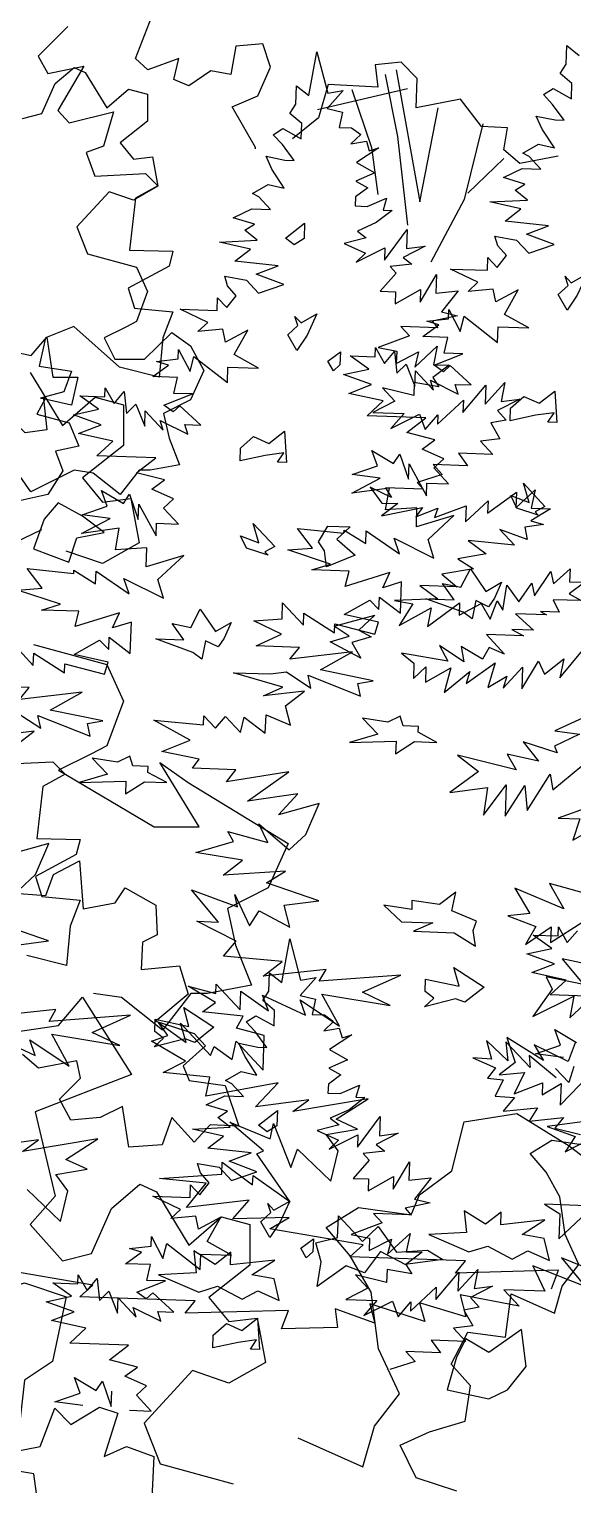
# Model space of a CAD drawing. Header units: inches. Extents: x -11 to 128, y 7 to 56.
# Drawn here: x 26.308 to 26.517, y 22.648 to 23.206 of the extents above; entities that cross this region are included whole.
import ezdxf

# ---------------------------------------------------------------- set-up
doc = ezdxf.new("R2010")
doc.units = ezdxf.units.IN
doc.header["$MEASUREMENT"] = 0
doc.layers.add('CAY', color=94, linetype='Continuous')
doc.layers.add('CAY-3', color=61, linetype='Continuous')
picture_1 = doc.add_image_def('image1.jpg', size_in_pixel=(1680, 1093))

# ---------------------------------------------------------------- blocks, each defined once
blk = doc.blocks.new('A$C76451831')
at = {"layer": 'CAY'}
for p, q in [((2297.4, 1774.6), (2297.7, 1782.3)), ((2297.7, 1782.3), (2305.3, 1768.9)), ((2305.3, 1768.9), (2313.9, 1779)), ((2292, 1763.9), (2276.1, 1775.3)), ((2276.1, 1775.3), (2297.4, 1774.6)), ((2270.6, 1759.2), (2292, 1763.9)), ((2294.3, 1750.7), (2270.6, 1759.2)), ((2275, 1743.2), (2294.3, 1750.7)), ((2304.2, 1736.7), (2275, 1743.2)), ((2290.6, 1724.1), (2304.2, 1736.7)), ((1870.8, 1698), (1891.4, 1722.2)), ((1891.4, 1722.2), (1933.3, 1656.1)), ((2340.9, 1722.3), (2290.6, 1724.1)), ((1822.5, 1690.9), (1870.8, 1698)), ((2294.6, 1694.5), (2313.2, 1683.4)), ((2299.6, 1681.1), (2294.6, 1694.5)), ((2236.3, 1685.2), (2240.6, 1669.3)), ((2254.4, 1667.9), (2236.3, 1685.2)), ((2252.8, 1684.1), (2254.4, 1667.9)), ((2273.6, 1662), (2252.8, 1684.1)), ((2278, 1673.7), (2299.6, 1681.1)), ((2224.6, 1670.4), (2244.1, 1661.9)), ((2240.6, 1669.3), (2224.6, 1670.4)), ((2272.6, 1672.4), (2273.6, 1662)), ((2295.9, 1653.3), (2272.6, 1672.4)), ((2301.9, 1670.6), (2278, 1673.7)), ((1933.3, 1656.1), (1850.8, 1624.3)), ((2244.1, 1661.9), (2237.2, 1653)), ((2306.7, 1649.3), (2295.1, 1661.4)), ((2310.8, 1662.9), (2306.7, 1649.3)), ((2237.2, 1653), (2250.5, 1651.6)), ((2250.5, 1651.6), (2243.7, 1637.7)), ((2243.7, 1637.7), (2260.2, 1636.6)), ((2260.2, 1636.6), (2250.4, 1624.7)), ((1850.8, 1624.3), (1867.9, 1552.3)), ((2217.3, 1615.8), (2262.1, 1622.8)), ((2250.4, 1624.7), (2279.7, 1627.6)), ((2262.1, 1622.8), (2306.9, 1595.1)), ((2279.7, 1627.6), (2272.6, 1616.4)), ((2272.6, 1616.4), (2301.9, 1619.3)), ((2301.9, 1619.3), (2294.6, 1610.4)), ((2206.7, 1573.9), (2217.3, 1615.8)), ((2294.6, 1610.4), (2316.5, 1604.8)), ((2306.9, 1595.1), (2334.7, 1573.9)), ((2179, 1553.2), (2206.7, 1573.9)), ((1916.2, 1541.7), (1940.4, 1562.3)), ((1940.4, 1562.3), (1954.5, 1555.8)), ((1954.5, 1555.8), (1982.2, 1510.4)), ((1867.9, 1552.3), (1846.6, 1528.1)), ((2099.4, 1525.5), (2127.1, 1542.6)), ((2127.1, 1542.6), (2171.9, 1536.1)), ((2171.9, 1536.1), (2179, 1553.2)), ((1899.1, 1503.3), (1916.2, 1541.7)), ((1982.2, 1510.4), (2010, 1534.6)), ((2010, 1534.6), (2034.1, 1528.1)), ((1846.6, 1528.1), (1874.3, 1496.9)), ((2034.1, 1528.1), (2034.1, 1493.3)), ((2120, 1501.3), (2099.4, 1525.5)), ((1874.3, 1496.9), (1899.1, 1503.3)), ((2034.1, 1493.3), (1999.3, 1465.6)), ((2137.7, 1470.1), (2120, 1501.3)), ((2144.2, 1421.7), (2137.7, 1470.1)), ((1999.3, 1465.6), (2016.4, 1445)), ((2016.4, 1445), (2040.6, 1447.9)), ((2040.6, 1447.9), (2047.7, 1410.1)), ((2161.9, 1383.3), (2144.2, 1421.7)), ((2047.7, 1410.1), (2016.4, 1392.5)), ((1985.2, 1403.1), (1943.9, 1358.2)), ((2016.4, 1392.5), (1985.2, 1403.1)), ((2140.7, 1355.6), (2161.9, 1383.3)), ((1943.9, 1358.2), (1957.5, 1323.4)), ((2075.2, 1345.6), (2130.6, 1320.8)), ((2130.6, 1320.8), (2140.7, 1355.6)), ((1957.5, 1323.4), (2020, 1306.3)), ((5943, 1269.4), (5949.7, 1306.8)), ((5949.7, 1306.8), (5958.9, 1271.5)), ((5931.9, 1262.1), (5932.4, 1277.9)), ((5932.4, 1277.9), (5943, 1269.4)), ((5972.1, 1273.8), (5958.5, 1258.4)), ((5958.9, 1271.5), (5972.1, 1273.8)), ((5926.6, 1254.1), (5931.9, 1262.1)), ((5958.5, 1258.4), (5971.5, 1255.2)), ((5936.7, 1245.6), (5926.6, 1254.1)), ((5936.3, 1232.4), (5936.7, 1245.6)), ((5971.5, 1255.2), (5968.8, 1242.2)), ((5912.4, 1236), (5920.7, 1241.1)), ((5920.2, 1227.6), (5912.4, 1236)), ((5920.7, 1241.1), (5936.3, 1232.4)), ((5968.8, 1242.2), (5979.2, 1241.8)), ((5987.1, 1236.1), (5978.7, 1228.2)), ((5979.2, 1241.8), (5987.1, 1236.1)), ((5930.2, 1214.1), (5920.2, 1227.6)), ((5978.7, 1228.2), (5991.9, 1230.5)), ((6002.6, 1224.7), (5983.6, 1212.2)), ((5991.9, 1230.5), (5994.4, 1222.3)), ((5994.4, 1222.3), (6002.6, 1224.7)), ((5906.3, 1217.6), (5922.5, 1214.3)), ((5911.3, 1206.6), (5906.3, 1217.6)), ((5921.6, 1190.3), (5911.3, 1206.6)), ((5922.5, 1214.3), (5930.2, 1214.1)), ((5983.6, 1212.2), (5999.1, 1203.5)), ((5999.1, 1203.5), (5983, 1196.4)), ((5983, 1196.4), (5993.3, 1190.6)), ((5894.8, 1185.8), (5908.2, 1193.5)), ((5900.1, 1182.9), (5894.8, 1185.8)), ((5910.1, 1172.2), (5900.1, 1182.9)), ((5908.2, 1193.5), (5921.6, 1190.3)), ((5982.6, 1182.8), (5982.3, 1175.1)), ((5993.3, 1190.6), (5982.6, 1182.8)), ((5992.7, 1174.7), (6009.3, 1181.8)), ((6009.3, 1181.8), (6006.2, 1171.5)), ((5878.2, 1165.1), (5894.3, 1172.7)), ((5894.3, 1172.7), (5910.1, 1172.2)), ((5982.3, 1175.1), (5992.7, 1174.7)), ((6013.9, 1171.3), (6000.4, 1160.8)), ((6006.2, 1171.5), (6013.9, 1171.3)), ((5896.6, 1159.5), (5878.2, 1165.1)), ((5888.2, 1154.3), (5896.6, 1159.5)), ((6000.4, 1160.8), (5984.3, 1153.7)), ((5866.6, 1144.2), (5898.8, 1145.8)), ((5898.8, 1145.8), (5888.2, 1154.3)), ((5991.8, 1148), (5973, 1143.2)), ((5984.3, 1153.7), (5991.8, 1148)), ((6007.4, 1128.9), (6026.9, 1154.9)), ((6026.9, 1154.9), (6026.3, 1138.6)), ((5893.1, 1138.3), (5866.6, 1144.2)), ((5879.6, 1127.9), (5893.1, 1138.3)), ((5973, 1143.2), (5991.3, 1134.9)), ((5983.3, 1127), (6007.8, 1139.3)), ((5991.3, 1134.9), (5983.3, 1127)), ((6007.8, 1139.3), (6007.4, 1128.9)), ((6042.3, 1140.8), (6023.3, 1131)), ((6026.3, 1138.6), (6042.3, 1140.8)), ((5916.6, 1123.9), (5879.6, 1127.9)), ((5897.8, 1116.8), (5916.6, 1123.9)), ((6030.9, 1125.3), (6012.2, 1123.3)), ((6012.2, 1123.3), (6017.4, 1117.6)), ((6023.3, 1131), (6030.9, 1125.3)), ((5871, 1115), (5889.4, 1111.7)), ((5873.4, 1106.8), (5871, 1115)), ((5889.4, 1111.7), (5899.9, 1100.4)), ((5921.5, 1107.8), (5897.8, 1116.8)), ((5899.9, 1100.4), (5921.5, 1107.8)), ((6017.4, 1117.6), (6003.8, 1102.2)), ((6037.9, 1092.9), (6051.8, 1116.4)), ((6051.8, 1116.4), (6051.3, 1100.6)), ((5864.5, 1085.8), (5864.9, 1096.7)), ((5864.9, 1096.7), (5872.8, 1088.2)), ((5872.8, 1088.2), (5880.8, 1098.4)), ((5880.8, 1098.4), (5873.4, 1106.8)), ((6003.8, 1102.2), (6016.9, 1101.8)), ((6016.5, 1091.4), (6038.3, 1103.8)), ((6016.9, 1101.8), (6016.5, 1091.4)), ((6038.3, 1103.8), (6037.9, 1092.9)), ((6051.3, 1100.6), (6070.4, 1102.6)), ((6070.4, 1102.6), (6056.2, 1084.5)), ((5856.5, 1075.7), (5832.8, 1086.9)), ((5832.8, 1086.9), (5864.5, 1085.8)), ((6056.2, 1084.5), (6069.6, 1081.4)), ((5848, 1067.8), (5856.5, 1075.7)), ((5869.4, 1069.8), (5848, 1067.8)), ((5871.7, 1058.8), (5869.4, 1069.8)), ((6053, 1071.1), (6021.3, 1072.2)), ((6021.3, 1072.2), (6028.7, 1064.2)), ((6069.6, 1081.4), (6048.2, 1076.7)), ((6048.2, 1076.7), (6053, 1071.1)), ((5409.5, 1046.3), (5410, 1062.2)), ((5410, 1062.2), (5420.6, 1053.6)), ((5890.7, 1069), (5871.7, 1058.8)), ((5879.1, 1048.1), (5890.7, 1069)), ((6028.7, 1064.2), (6002.1, 1054.3)), ((5268.6, 1047.8), (5246.4, 1045.7)), ((5246.4, 1045.7), (5248.5, 1026.7)), ((5282.3, 1034.1), (5268.6, 1047.8)), ((5404.2, 1038.3), (5409.5, 1046.3)), ((5831.4, 1044.3), (5831.6, 1052.5)), ((5831.6, 1052.5), (5841.4, 1033.6)), ((5841.4, 1033.6), (5844.6, 1046.6)), ((5844.6, 1046.6), (5873.3, 1024.3)), ((5900, 1036.5), (5879.1, 1048.1)), ((6002.1, 1054.3), (6017.8, 1051)), ((6017.8, 1051), (6017.5, 1040.6)), ((6017.5, 1040.6), (6036.4, 1050.3)), ((6033.2, 1037.3), (6052.4, 1055.2)), ((6036.4, 1050.3), (6033.2, 1037.3)), ((6052.4, 1055.2), (6049.1, 1039.5)), ((4973.2, 1029.6), (4989.3, 1043.4)), ((4989.3, 1043.4), (4998.7, 1039.1)), ((4998.7, 1039.1), (5017.2, 1008.8)), ((5281.2, 1008.8), (5282.3, 1034.1)), ((5414.3, 1029.8), (5404.2, 1038.3)), ((5809.5, 1029.2), (5823, 1039.2)), ((5812.7, 1042.3), (5831.4, 1044.3)), ((5823, 1039.2), (5812.7, 1042.3)), ((5873.3, 1024.3), (5873.7, 1037.4)), ((5873.7, 1037.4), (5900, 1036.5)), ((6062.7, 1039), (6048.8, 1028.6)), ((6049.1, 1039.5), (6062.7, 1039)), ((4961.8, 1004.1), (4973.2, 1029.6)), ((5017.2, 1008.8), (5035.7, 1024.9)), ((5035.7, 1024.9), (5051.8, 1020.6)), ((5051.8, 1020.6), (5051.8, 997.4)), ((5273.8, 1025), (5197.2, 1007.3)), ((5206.3, 1028.8), (5197.9, 1000.4)), ((5248.5, 1026.7), (5206.3, 1028.8)), ((5390, 1020.2), (5398.3, 1025.4)), ((5397.8, 1011.8), (5390, 1020.2)), ((5398.3, 1025.4), (5413.9, 1016.7)), ((5413.9, 1016.7), (5414.3, 1029.8)), ((5830.8, 1028.5), (5809.5, 1029.2)), ((5827.6, 1015), (5830.8, 1028.5)), ((6032.8, 1024.2), (6032.4, 1013.3)), ((6053.9, 1020.7), (6032.8, 1024.2)), ((6048.8, 1028.6), (6053.9, 1020.7)), ((6074.5, 998.7), (6093.9, 1022)), ((6093.3, 1005.7), (6110.2, 1024.2)), ((6093.9, 1022), (6093.3, 1005.7)), ((6110.2, 1024.2), (6107, 1008)), ((5319.2, 1016.2), (5281.2, 1008.8)), ((5337.1, 993), (5319.2, 1016.2)), ((5407.8, 998.3), (5397.8, 1011.8)), ((5747.3, 1012.8), (5768.6, 1012.1)), ((5763.2, 1001.4), (5747.3, 1012.8)), ((5768.6, 1012.1), (5768.9, 1019.8)), ((5768.9, 1019.8), (5776.6, 1006.4)), ((5776.6, 1006.4), (5785.1, 1016.5)), ((5785.1, 1016.5), (5787.1, 997.8)), ((5819.1, 1004.9), (5843.5, 1014.5)), ((5843.5, 1014.5), (5827.6, 1015)), ((6016.3, 1008.4), (5997.4, 998.7)), ((6005.9, 1019.7), (6016.3, 1008.4)), ((6032.4, 1013.3), (6005.9, 1019.7)), ((6052.8, 988.6), (6074.8, 1009.1)), ((6074.8, 1009.1), (6074.5, 998.7)), ((6122.9, 1010.1), (6104, 1000.4)), ((6107, 1008), (6122.9, 1010.1)), ((4945.3, 999.7), (4961.8, 1004.1)), ((5051.8, 997.4), (5028.6, 978.9)), ((5197.9, 1000.4), (5175.7, 982.4)), ((5389, 990.8), (5383.9, 1001.9)), ((5383.9, 1001.9), (5400.1, 998.6)), ((5400.1, 998.6), (5407.8, 998.3)), ((5741.8, 996.7), (5763.2, 1001.4)), ((5765.5, 988.2), (5741.8, 996.7)), ((5787.1, 997.8), (5795.1, 1005.7)), ((5795.1, 1005.7), (5802.6, 986.9)), ((5802.6, 986.9), (5803.1, 1000)), ((5803.1, 1000), (5818.4, 983.6)), ((5827.1, 999.2), (5819.1, 1004.9)), ((5832.7, 1004.4), (5827.1, 999.2)), ((5850.7, 987.9), (5832.7, 1004.4)), ((5997.4, 998.7), (6024.1, 997.7)), ((6024.1, 997.7), (6012.8, 985)), ((6012.8, 985), (6037.3, 997.3)), ((6037.3, 997.3), (6042.2, 983.9)), ((6042.2, 983.9), (6053.1, 996.7)), ((6053.1, 996.7), (6052.8, 988.6)), ((6104, 1000.4), (6111.4, 992)), ((5359.3, 991.9), (5337.1, 993)), ((5356.1, 972.9), (5359.3, 991.9)), ((5399.3, 974.6), (5389, 990.8)), ((5746.2, 980.7), (5765.5, 988.2)), ((5818.4, 983.6), (5815.9, 991.8)), ((5815.9, 991.8), (5839.5, 980.1)), ((5839.5, 980.1), (5837.1, 988.4)), ((5837.1, 988.4), (5850.7, 987.9)), ((6111.4, 992), (6098.2, 989.7)), ((6098.2, 989.7), (6105.9, 976.3)), ((5028.6, 978.9), (5040, 965.1)), ((5369.8, 961.3), (5356.1, 972.9)), ((5372.4, 970.1), (5385.8, 977.8)), ((5385.8, 977.8), (5399.3, 974.6)), ((5775.4, 974.2), (5746.2, 980.7)), ((5761.9, 961.5), (5775.4, 974.2)), ((6105.9, 976.3), (6089.5, 974.1)), ((6089.5, 974.1), (6099.9, 962.9)), ((5040, 965.1), (5056.1, 967.1)), ((5056.1, 967.1), (5060.8, 941.9)), ((5402.5, 967.7), (5369.8, 961.3)), ((5377.7, 967.2), (5372.4, 970.1)), ((5387.7, 956.4), (5377.7, 967.2)), ((5812.1, 959.8), (5761.9, 961.5)), ((5795.8, 947.2), (5812.1, 959.8)), ((6070.5, 963.9), (6078.3, 953.2)), ((6099.9, 962.9), (6070.5, 963.9)), ((5355.8, 949.4), (5371.9, 957)), ((5374.2, 943.7), (5355.8, 949.4)), ((5371.9, 957), (5387.7, 956.4)), ((5819.6, 940.9), (5795.8, 947.2)), ((6056.8, 945.8), (6035.2, 938.9)), ((6078.3, 953.2), (6048.9, 954.2)), ((6048.9, 954.2), (6056.8, 945.8)), ((5019.2, 937.2), (4991.7, 907.3)), ((5040, 930.1), (5019.2, 937.2)), ((5060.8, 941.9), (5040, 930.1)), ((5365.8, 938.6), (5374.2, 943.7)), ((5376.4, 930.1), (5365.8, 938.6)), ((5808.9, 933.2), (5819.6, 940.9)), ((5827.2, 924.8), (5808.9, 933.2)), ((5344.2, 928.5), (5376.4, 930.1)), ((5370.7, 922.5), (5344.2, 928.5)), ((5357.2, 912.1), (5370.7, 922.5)), ((5770.8, 918.6), (5765.8, 931.9)), ((5765.8, 931.9), (5784.4, 920.9)), ((5784.4, 920.9), (5789.7, 928.8)), ((5789.7, 928.8), (5797.1, 907.3)), ((5818.7, 916.9), (5827.2, 924.8)), ((5394.2, 908.1), (5357.2, 912.1)), ((5375.4, 901.1), (5394.2, 908.1)), ((5749.2, 911.2), (5770.8, 918.6)), ((5773.1, 908.1), (5749.2, 911.2)), ((5797.1, 907.3), (5797.6, 920.4)), ((5831.4, 903.4), (5818.7, 916.9)), ((4991.7, 907.3), (5000.7, 884.1)), ((5351, 891), (5348.6, 899.3)), ((5348.6, 899.3), (5367.1, 895.9)), ((5367.1, 895.9), (5377.5, 884.7)), ((5399.1, 892.1), (5375.4, 901.1)), ((5812.9, 904), (5831.4, 903.4)), ((5000.7, 884.1), (5042.4, 872.7)), ((5358.4, 882.6), (5351, 891)), ((5377.5, 884.7), (5399.1, 892.1)), ((5042.4, 872.7), (5051.8, 851.9)), ((5310.5, 871.2), (5342.1, 870.1)), ((5334.1, 859.9), (5310.5, 871.2)), ((5342.1, 870.1), (5342.5, 880.9)), ((5342.5, 880.9), (5350.4, 872.5)), ((5350.4, 872.5), (5358.4, 882.6)), ((5325.6, 852), (5334.1, 859.9)), ((5051.8, 851.9), (5042.4, 826.3)), ((5347, 854), (5325.6, 852)), ((5349.4, 843.1), (5347, 854)), ((5368.3, 853.3), (5349.4, 843.1)), ((5356.7, 832.4), (5368.3, 853.3)), ((5309, 828.6), (5309.3, 836.7)), ((5309.3, 836.7), (5319, 817.8)), ((5033.3, 821.6), (5014.8, 812.5)), ((5042.4, 826.3), (5033.3, 821.6)), ((5287.1, 813.5), (5300.6, 823.4)), ((5290.3, 826.5), (5309, 828.6)), ((5300.6, 823.4), (5290.3, 826.5)), ((5319, 817.8), (5322.2, 830.9)), ((5322.2, 830.9), (5350.9, 808.5)), ((5350.9, 808.5), (5351.3, 821.7)), ((5351.3, 821.7), (5377.6, 820.8)), ((5377.6, 820.8), (5356.7, 832.4)), ((5014.8, 812.5), (5023.9, 794.1)), ((5049.4, 794.1), (5072.6, 816.9)), ((5072.6, 816.9), (5088.7, 805.5)), ((5308.4, 812.7), (5287.1, 813.5)), ((5305.2, 799.3), (5308.4, 812.7)), ((5088.7, 805.5), (5100.1, 784.6)), ((5240.9, 785.6), (5224.9, 797.1)), ((5224.9, 797.1), (5246.2, 796.3)), ((5246.2, 796.3), (5246.5, 804)), ((5246.5, 804), (5254.2, 790.6)), ((5254.2, 790.6), (5262.7, 800.7)), ((5262.7, 800.7), (5264.7, 782.1)), ((5296.7, 789.1), (5321.1, 798.7)), ((5321.1, 798.7), (5305.2, 799.3)), ((5023.9, 794.1), (5049.4, 794.1)), ((5100.1, 784.6), (5088.7, 759.5)), ((5219.4, 781), (5240.9, 785.6)), ((5264.7, 782.1), (5272.7, 790)), ((5272.7, 790), (5280.2, 771.1)), ((5280.2, 771.1), (5280.7, 784.3)), ((5280.7, 784.3), (5296, 767.8)), ((5304.7, 783.4), (5296.7, 789.1)), ((5310.3, 788.7), (5304.7, 783.4)), ((5328.3, 772.2), (5310.3, 788.7)), ((4951.7, 782.9), (4979.4, 737.5)), ((5243.1, 772.4), (5219.4, 781)), ((5223.8, 764.9), (5243.1, 772.4)), ((5296, 767.8), (5293.5, 776.1)), ((5293.5, 776.1), (5317.1, 764.4)), ((5314.7, 772.6), (5328.3, 772.2)), ((5317.1, 764.4), (5314.7, 772.6)), ((4979.4, 737.5), (5007.1, 761.7)), ((5007.1, 761.7), (5031.3, 755.2)), ((5088.7, 759.5), (5065.6, 747.7)), ((5253, 758.5), (5223.8, 764.9)), ((5031.3, 755.2), (5031.3, 720.4)), ((5065.6, 747.7), (5070.3, 726.8)), ((5239.5, 745.8), (5253, 758.5)), ((5289.7, 744), (5239.5, 745.8)), ((5273.4, 731.5), (5289.7, 744)), ((5070.3, 726.8), (5079.3, 704)), ((5297.2, 725.2), (5273.4, 731.5)), ((5286.5, 717.4), (5297.2, 725.2)), ((4952.3, 680.8), (4931.5, 710.7)), ((5031.3, 720.4), (4996.5, 692.7)), ((5248.4, 702.9), (5243.4, 716.2)), ((5243.4, 716.2), (5262.1, 705.1)), ((5262.1, 705.1), (5267.3, 713.1)), ((5267.3, 713.1), (5274.7, 691.5)), ((5304.8, 709.1), (5286.5, 717.4)), ((5296.4, 701.2), (5304.8, 709.1)), ((4989.3, 699.3), (4952.3, 680.8)), ((5005.4, 696.9), (4989.3, 699.3)), ((5028.6, 678.5), (5005.4, 696.9)), ((5044.7, 699.3), (5028.6, 678.5)), ((5054.2, 699.3), (5044.7, 699.3)), ((5079.3, 704), (5054.2, 699.3)), ((5226.8, 695.5), (5248.4, 702.9)), ((5274.7, 691.5), (5275.2, 704.7)), ((5275.2, 704.7), (5290.1, 677.4)), ((5309, 687.6), (5296.4, 701.2)), ((4996.5, 692.7), (5013.6, 672)), ((5226.3, 679.6), (5250.7, 692.4)), ((5250.7, 692.4), (5226.8, 695.5)), ((5290.1, 677.4), (5290.5, 688.3)), ((5290.5, 688.3), (5309, 687.6)), ((5013.6, 672), (5037.8, 675)), ((5037.8, 675), (5044.9, 637.2)), ((5258.6, 683.9), (5226.3, 679.6)), ((5255.2, 665.5), (5258.6, 683.9)), ((5282, 667.2), (5255.2, 665.5)), ((5281.5, 650.9), (5282, 667.2)), ((5313.5, 660.7), (5281.5, 650.9)), ((5291.5, 640.2), (5313.5, 660.7)), ((4917.8, 627.7), (4961.8, 648.6)), ((5179.9, 649.5), (5219.6, 645.4)), ((5192.9, 632.7), (5179.9, 649.5)), ((5219.6, 645.4), (5219.7, 648.1)), ((5219.7, 648.1), (5238.4, 636.6)), ((5238.4, 636.6), (5238.7, 647.4)), ((5238.7, 647.4), (5267.1, 627.9)), ((5044.9, 637.2), (5013.6, 619.5)), ((5262.5, 641.2), (5296.4, 624.1)), ((5267.1, 627.9), (5262.5, 641.2)), ((5296.4, 624.1), (5291.5, 640.2)), ((5013.6, 619.5), (4982.4, 630.1)), ((5171.6, 631.2), (5192.9, 632.7)), ((5208.3, 619), (5171.6, 631.2)), ((5192.3, 614.2), (5208.3, 619)), ((5224, 613.1), (5192.3, 614.2)), ((5220.8, 600), (5224, 613.1)), ((5258.8, 611.8), (5220.8, 600)), ((5252.9, 598.9), (5258.8, 611.8)), ((5268.9, 603.8), (5252.9, 598.9)), ((5268, 577.1), (5268.9, 603.8)), ((5166.8, 572.4), (5167.3, 586)), ((5167.3, 586), (5185.2, 566.8)), ((5219.9, 576), (5241.7, 588.4)), ((5241.7, 588.4), (5249.5, 580.4)), ((5249.5, 580.4), (5249.9, 590.8)), ((5249.9, 590.8), (5268, 577.1)), ((5142.7, 570.6), (5166.8, 572.4)), ((5185.2, 566.8), (5185.5, 577.2)), ((5185.5, 577.2), (5211.7, 560.4)), ((5249.2, 569.6), (5219.9, 576)), ((5166.3, 559.3), (5142.7, 570.6)), ((5211.7, 560.4), (5212, 568.1)), ((5212, 568.1), (5246.1, 559.2)), ((5246.1, 559.2), (5249.2, 569.6)), ((5144.7, 549.2), (5166.3, 559.3)), ((5181.8, 547.9), (5144.7, 549.2)), ((5173.3, 537.8), (5181.8, 547.9)), ((5227, 544), (5173.3, 537.8)), ((5199.7, 528.7), (5227, 544)), ((5125.3, 526.3), (5157, 525.2)), ((5167.5, 513.9), (5125.3, 526.3)), ((5157, 525.2), (5170.6, 527)), ((5170.6, 527), (5191.5, 513.1)), ((5189.1, 524.1), (5233.8, 506.2)), ((5191.5, 513.1), (5189.1, 524.1)), ((5244.7, 519.4), (5199.7, 528.7)), ((5150.9, 506.4), (5167.5, 513.9)), ((5185.9, 510.6), (5150.9, 506.4)), ((5169.6, 498), (5185.9, 510.6)), ((5231.5, 517.1), (5244.7, 519.4)), ((5233.8, 506.2), (5231.5, 517.1)), ((5174, 481.5), (5169.6, 498)), ((5057.3, 485.6), (5099.7, 481.8)), ((5088.4, 468.6), (5057.3, 485.6)), ((5099.7, 481.8), (5100, 489.5)), ((5100, 489.5), (5110.1, 478.8)), ((5110.1, 478.8), (5118.6, 488.9)), ((5118.6, 488.9), (5131.2, 475.3)), ((5131.2, 475.3), (5134.4, 488.3)), ((5134.4, 488.3), (5152.5, 474.6)), ((5152.5, 474.6), (5153.1, 490.4)), ((5153.1, 490.4), (5174, 481.5)), ((5064.1, 459.1), (5088.4, 468.6)), ((5062.5, 449.6), (5086.7, 432.5)), ((5096, 452.5), (5064.1, 459.1)), ((5090.3, 444.6), (5096, 452.5)), ((5127.4, 443.3), (5090.3, 444.6)), ((5119.3, 433.1), (5127.4, 443.3)), ((5172.7, 441.7), (5119.3, 433.1)), ((5137.3, 416.6), (5172.7, 441.7)), ((5180.2, 422.8), (5137.3, 416.6)), ((5163.7, 404.8), (5180.2, 422.8)), ((5198.4, 414.5), (5163.7, 404.8)), ((5187.1, 388.1), (5198.4, 414.5)), ((5120.6, 390.5), (5154.7, 381.1)), ((5125.3, 382.1), (5120.6, 390.5)), ((5154.7, 381.1), (5147.1, 397.2)), ((5147.1, 397.2), (5173, 375)), ((5173, 375), (5187.1, 388.1)), ((5093.2, 372.8), (5125.3, 382.1)), ((5171.9, 380.3), (5154.8, 342.6)), ((5132.9, 366), (5093.2, 372.8)), ((5116.6, 353.4), (5132.9, 366)), ((5169.7, 356.6), (5116.6, 353.4)), ((5153.5, 346.7), (5169.7, 356.6)), ((5112.4, 313.2), (5089.4, 340.8)), ((5089.4, 340.8), (5128.7, 326.2)), ((5154.8, 342.6), (5120.1, 324.9)), ((5126.4, 336.8), (5139.1, 310)), ((5128.7, 326.2), (5126.4, 336.8)), ((5198.3, 331.5), (5153.5, 346.7)), ((5120.1, 324.9), (5127.1, 293.6)), ((5168.7, 327.6), (5198.3, 331.5)), ((5173.5, 308.8), (5168.7, 327.6)), ((5093.9, 313.9), (5112.4, 313.2)), ((5127.7, 296.8), (5093.9, 313.9)), ((5139.1, 310), (5147.2, 322.9)), ((5147.2, 322.9), (5173.5, 308.8)), ((5116.8, 284), (5127.7, 296.8)), ((5127.1, 293.6), (5140.7, 259.4)), ((5167, 279.6), (5116.8, 284)), ((5150.7, 267), (5167, 279.6)), ((5204.4, 272.8), (5150.7, 267)), ((5198.6, 262.6), (5204.4, 272.8)), ((5268.1, 267.9), (5198.6, 262.6)), ((5235.4, 253.2), (5268.1, 267.9)), ((5029.8, 248.8), (5005.7, 252.3)), ((5064.6, 221), (5029.8, 248.8)), ((5088.8, 252.3), (5064.6, 221)), ((5110, 244.4), (5086.5, 258.4)), ((5086.5, 258.4), (5110.3, 252.1)), ((5103, 252.3), (5088.8, 252.3)), ((5140.7, 259.4), (5103, 252.3)), ((5110.3, 252.1), (5110.6, 260.2)), ((5110.6, 260.2), (5131.1, 238.2)), ((5131.1, 238.2), (5131.7, 254.1)), ((5131.7, 254.1), (5155.1, 237.4)), ((5155.1, 237.4), (5150.1, 250.7)), ((5150.1, 250.7), (5186.7, 233.6)), ((5200.9, 251.6), (5259, 241.9)), ((5215.8, 224.4), (5200.9, 251.6)), ((5259, 241.9), (5235.4, 253.2)), ((5098.9, 236.6), (5110, 244.4)), ((5133.6, 232.7), (5098.9, 236.6)), ((5186.7, 233.6), (5182.2, 246.9)), ((5182.2, 246.9), (5215.8, 224.4)), ((5069.2, 216.4), (5061.4, 227.5)), ((5061.4, 227.5), (5084.8, 210.4)), ((5080, 226.9), (5105.7, 199.2)), ((5084.8, 210.4), (5080, 226.9)), ((5127.8, 222.5), (5133.6, 232.7)), ((5055.4, 211.4), (5069.2, 216.4)), ((5124.2, 195.8), (5127.5, 211.6)), ((5127.5, 211.6), (5150.6, 186.8)), ((5151.6, 216.2), (5127.8, 222.5)), ((5150.6, 186.8), (5151.6, 216.2)), ((5084.3, 194.5), (5055.4, 211.4)), ((5105.7, 199.2), (5108.7, 206.8)), ((5108.7, 206.8), (5124.2, 195.8)), ((5065.3, 184.8), (5084.3, 194.5)), ((5105.1, 180.6), (5065.3, 184.8)), ((5101.8, 164.4), (5105.1, 180.6)), ((5163.4, 175.9), (5101.8, 164.4)), ((5144.1, 155.3), (5163.4, 175.9)), ((5240.4, 162.3), (5176.1, 151.4)), ((5213, 144.7), (5240.4, 162.3)), ((5189.6, 161.4), (5144.1, 155.3)), ((5176.1, 151.4), (5189.6, 161.4)), ((5150.9, 117.8), (5122.3, 142.4)), ((5122.3, 142.4), (5156.7, 128.1)), ((5156.7, 128.1), (5159.4, 141.1)), ((5159.4, 141.1), (5174.4, 103.4)), ((5231.3, 136.3), (5213, 144.7)), ((5204.4, 131.8), (5231.3, 136.3)), ((5214.8, 117.9), (5204.4, 131.8)), ((5145.4, 115.3), (5150.9, 117.8)), ((5173.4, 74.4), (5145.4, 115.3)), ((5174.4, 103.4), (5180, 119.1)), ((5180, 119.1), (5208.5, 91.8)), ((5208.5, 91.8), (5214.8, 117.9)), ((5115.3, 97.8), (5115.7, 108.2)), ((5115.7, 108.2), (5141.7, 88.7)), ((5062.2, 94.2), (5115.3, 97.8)), ((5101.9, 90.1), (5062.2, 94.2)), ((5085.3, 69.4), (5101.9, 90.1)), ((5141.7, 88.7), (5142, 96.8)), ((5142, 96.8), (5173.4, 74.4)), ((5138.6, 75.7), (5085.3, 69.4)), ((5124.9, 59.8), (5138.6, 75.7)), ((5172.9, 60.9), (5124.9, 59.8)), ((5156.3, 51), (5172.9, 60.9)), ((5236, 37.4), (5156.3, 51)), ((5224.8, 27.3), (5236, 37.4)), ((5323.5, 23.9), (5224.8, 27.3)), ((5314.9, 13.3), (5323.5, 23.9)), ((5402.9, 15.7), (5314.9, 13.3)), ((5396.9, 0), (5402.9, 15.7))]:
    blk.add_line(p, q, dxfattribs=at)
for points in [[(5704.1, 1456), (5747.4, 1458.1), (5757.9, 1447.5), (5738.9, 1437), (5733.7, 1392.7), (5770.6, 1391.6), (5767.4, 1379), (5732.6, 1360), (5737.9, 1343.1), (5770.6, 1340), (5762.2, 1317.8), (5759, 1284.1), (5725.2, 1292.5)], [(1257.7, 1233.4), (1232.4, 1208), (1240.8, 1193.3), (1271.4, 1199.6), (1249.3, 1161.6), (1258.8, 1151.1), (1296.7, 1160.6), (1288.3, 1131.1), (1273.5, 1125.8), (1280.9, 1105.7), (1324.2, 1107.9), (1334.7, 1097.3), (1315.7, 1086.8), (1310.4, 1042.5), (1347.4, 1041.4), (1344.2, 1028.7), (1309.4, 1009.8), (1314.7, 992.9), (1347.4, 989.7), (1338.9, 967.6), (1335.8, 933.8), (1302, 942.3), (1263, 977.1), (1238.7, 967.6), (1233.4, 943.3), (1260.9, 939.1), (1254.5, 921.2), (1234.5, 915.9), (1238.7, 915.9), (1231.3, 902.2), (1258.8, 894.8), (1267.2, 874.8), (1247.2, 870.5), (1253.5, 853.7)], [(1223.1, 239.9), (1251.6, 212.6), (1257.9, 238.7), (1247.6, 252.6), (1274.4, 257.1), (1256.2, 265.5), (1283.5, 283.1), (1219.2, 272.2), (1232.7, 282.1), (1187.2, 276)], [(1193.2, 371.5), (1229.8, 354.3), (1225.3, 367.6), (1258.9, 345.2), (1244, 372.4), (1302.2, 362.7), (1278.5, 373.9), (1311.2, 388.7), (1241.7, 383.4), (1247.5, 393.6), (1193.8, 387.8)], [(1211.8, 448.3), (1241.4, 452.3), (1196.6, 467.5)], [(1216.2, 495.8), (1230.2, 508.9), (1241.6, 535.3), (1206.8, 525.6)], [(1212.8, 618.8), (1229.1, 631.3), (1194, 627.1)], [(1213.8, 647.7), (1234.6, 633.9), (1232.3, 644.8), (1276.9, 627), (1274.6, 637.9), (1287.8, 640.2), (1242.8, 649.4), (1270.1, 664.8), (1216.4, 658.5), (1224.9, 668.7), (1187.8, 670)], [(1210.4, 706.8), (1228.3, 687.6), (1228.7, 698), (1254.8, 681.2), (1255.1, 688.9), (1289.2, 680), (1292.3, 690.3), (1263.1, 696.8), (1284.8, 709.2), (1292.7, 701.2), (1293, 711.6), (1311.1, 697.8), (1312.1, 724.6), (1296, 719.7), (1301.9, 732.6), (1263.9, 720.8), (1267.1, 733.8), (1235.4, 734.9), (1251.4, 739.8), (1214.7, 752), (1236, 753.5), (1223, 770.3), (1262.8, 766.2), (1262.9, 768.9), (1281.5, 757.4), (1281.9, 768.2), (1310.2, 748.6), (1305.7, 761.9), (1339.5, 744.9), (1334.6, 760.9), (1356.7, 781.5), (1324.6, 771.7), (1325.2, 788), (1298.4, 786.2), (1301.7, 804.7), (1269.4, 800.4), (1293.9, 813.1), (1270, 816.2), (1291.5, 823.6), (1286.5, 837), (1305.2, 825.9), (1310.4, 833.9), (1317.9, 812.3), (1318.3, 825.4), (1333.2, 798.2), (1333.6, 809), (1352.2, 808.4), (1339.5, 822), (1347.9, 829.8), (1329.6, 838.2), (1340.3, 846), (1316.5, 852.2), (1332.8, 864.8), (1282.6, 866.6), (1296.2, 879.2), (1266.9, 885.7), (1286.2, 893.2), (1262.5, 901.7), (1284, 906.4), (1268.1, 917.8), (1289.3, 917.1), (1289.6, 924.8), (1297.3, 911.4), (1305.8, 921.5), (1307.9, 902.9), (1315.9, 910.7), (1323.4, 891.9), (1323.8, 905), (1339.1, 888.6), (1336.7, 896.9), (1360.3, 885.2), (1357.8, 893.4), (1371.4, 892.9), (1353.4, 909.4), (1347.8, 904.2), (1339.8, 909.9), (1364.2, 919.5), (1348.4, 920), (1351.5, 933.5), (1330.3, 934.3), (1343.8, 944.2), (1333.4, 947.3), (1352.1, 949.4), (1352.4, 957.5), (1362.1, 938.6), (1365.3, 951.6), (1394, 929.3), (1394.4, 942.4), (1420.7, 941.5), (1399.8, 953.1), (1411.4, 974), (1392.5, 963.8), (1390.1, 974.8), (1368.8, 972.8), (1377.2, 980.7), (1353.6, 991.9), (1385.3, 990.8), (1385.6, 1001.7), (1393.5, 993.3), (1401.6, 1003.4), (1394.2, 1011.8), (1391.7, 1020.1), (1410.2, 1016.7), (1420.7, 1005.5), (1442.2, 1012.9), (1418.5, 1021.8), (1437.3, 1028.9), (1400.3, 1032.9), (1413.8, 1043.3), (1387.3, 1049.2), (1419.5, 1050.8), (1409, 1059.4), (1417.3, 1064.5), (1398.9, 1070.1), (1415, 1077.7), (1430.9, 1077.2), (1420.8, 1088), (1415.5, 1090.9), (1428.9, 1098.6), (1442.4, 1095.4), (1432.1, 1111.6), (1427, 1122.6), (1443.2, 1119.4), (1450.9, 1119.1), (1441, 1132.6), (1433.1, 1141), (1441.4, 1146.2), (1457, 1137.5), (1457.5, 1150.6), (1447.3, 1159.1), (1452.6, 1167.1), (1453.1, 1182.9), (1463.7, 1174.4), (1470.5, 1211.8), (1479.7, 1176.6), (1492.9, 1178.8), (1479.2, 1163.4), (1492.2, 1160.3), (1489.5, 1147.2), (1499.9, 1146.8), (1507.9, 1141.1), (1499.4, 1133.3), (1512.7, 1135.5), (1515.1, 1127.3), (1523.3, 1129.7), (1504.3, 1117.2), (1519.9, 1108.5), (1503.8, 1101.4), (1514, 1095.6), (1503.3, 1087.8), (1503, 1080.1), (1513.4, 1079.7), (1530, 1086.9), (1526.9, 1076.5), (1534.6, 1076.3), (1521.1, 1065.9), (1505, 1058.7), (1512.5, 1053), (1493.8, 1048.2), (1512, 1039.9), (1504.1, 1032), (1528.5, 1044.3), (1528.1, 1033.9), (1547.6, 1060), (1547.1, 1043.7), (1563, 1045.8), (1544.1, 1036.1), (1551.6, 1030.3), (1532.9, 1028.3), (1538.2, 1022.7), (1524.5, 1007.3), (1537.6, 1006.8), (1537.3, 996.4), (1559, 1008.8), (1558.6, 997.9), (1572.6, 1021.5), (1572, 1005.6), (1591.1, 1007.7), (1576.9, 989.6), (1590.4, 986.4), (1568.9, 981.7), (1573.7, 976.1), (1542, 977.2), (1549.5, 969.2), (1522.8, 959.3), (1538.6, 956), (1538.2, 945.6), (1557.1, 955.4), (1554, 942.3), (1573.2, 960.2), (1569.9, 944.5), (1583.5, 944), (1569.5, 933.6), (1574.7, 925.7), (1553.5, 929.2), (1553.1, 918.3), (1526.6, 924.7), (1537.1, 913.4), (1518.2, 903.7), (1544.9, 902.7), (1533.5, 890), (1558, 902.3), (1563, 889), (1573.8, 901.7), (1573.5, 893.6), (1595.6, 914.1), (1595.2, 903.7), (1614.6, 927.1), (1614, 910.8), (1631, 929.2), (1627.7, 913), (1643.6, 915.2), (1624.7, 905.4), (1632.1, 897), (1618.9, 894.7), (1626.6, 881.3), (1610.2, 879.2), (1620.7, 867.9), (1591.3, 868.9), (1599.1, 858.2), (1569.6, 859.3), (1577.5, 850.8), (1556, 843.9), (1561.2, 838.3), (1529.1, 839.4), (1534.2, 831), (1515.9, 839.8), (1525.9, 826.3), (1539.5, 825.9), (1525.5, 815.5), (1560.6, 822.4), (1554.9, 814.4), (1573.8, 821.9), (1570.8, 813.9), (1597.8, 823.8), (1597.4, 810.2), (1616.6, 828.2), (1616.2, 817.7), (1640.9, 835.5), (1640.4, 822.3), (1656.8, 837.6), (1653.5, 821.9), (1669.8, 821.3), (1653.1, 811), (1663.9, 807.9), (1648, 805.8), (1649.9, 795.3), (1626.6, 803.8), (1639.3, 790.2), (1599.5, 794.3), (1615, 782.9), (1590.8, 778.7), (1604.1, 770.1), (1577.2, 765.6), (1590, 754.7), (1558.3, 755.8), (1573.8, 744.4), (1536.6, 743), (1552.3, 740.2), (1540.8, 721.6), (1568.1, 736.9), (1564.8, 720.7), (1592.2, 741.1), (1591.9, 730.6), (1610.8, 740.4), (1618.5, 727), (1624.5, 742.7), (1629.2, 734.8), (1632.6, 756), (1643, 742), (1654, 757.9), (1656.3, 747), (1670.2, 767.8), (1672.6, 757.3), (1686.6, 770), (1686.2, 759.1), (1699.3, 758.6), (1685.9, 748.7), (1696.1, 742.9), (1672.1, 743.7), (1677.2, 733.1), (1661.3, 733.7), (1666.6, 730.8), (1639.9, 731.7), (1655.3, 717.6), (1636.8, 718.2), (1647, 712.9), (1615.3, 714), (1630.6, 697.1), (1617.6, 703), (1611.9, 692.8), (1593.7, 703.8), (1595.9, 690.6), (1575.1, 704.5), (1582.3, 691.1), (1542.7, 697.9), (1553.3, 689.4), (1552.8, 676.3), (1563.6, 686.3), (1563.1, 673.2), (1584.9, 685.6), (1579.1, 664.5), (1601.1, 682.3), (1598, 672), (1622.6, 689.7), (1616.4, 668.6), (1632.6, 678.5), (1629.6, 668.1), (1646.1, 686.1), (1645.4, 667.6), (1659.8, 691.1), (1664.9, 680), (1681.2, 693.1), (1677.9, 676.9), (1697.3, 700.2)], [(1700.8, 644.3), (1673.6, 631.7), (1694.8, 628.7), (1673.2, 618.6), (1675.7, 613), (1646.5, 622.2), (1659.6, 605.9), (1633, 611.8), (1640.7, 598.4), (1590.4, 611), (1608.5, 596.8), (1583.9, 579.1), (1616.2, 583.4), (1612.6, 559.5), (1632.1, 585.5), (1631.2, 558.8), (1648, 585), (1649.9, 563.6), (1669.6, 594.7), (1671.9, 581.4), (1696.6, 601.9)], [(1703.5, 566.7), (1676.5, 557.2), (1695, 556.6), (1688.9, 538.2), (1710.7, 550.6)], [(1700.9, 492.5), (1669.1, 501.3), (1681.4, 479.5), (1639.5, 497.3), (1652.3, 475.6), (1633.6, 473.5), (1657.4, 464.5), (1648.7, 449), (1670.5, 464.1), (1670, 450.9), (1697.4, 468.6)], [(1722.2, 427.8), (1680, 437), (1698.2, 415), (1666.3, 421.6), (1671.3, 411), (1654.7, 387.5), (1689.7, 404.9), (1686.3, 386.4), (1702.7, 401.7)], [(1691, 365), (1685, 349.3), (1656.1, 363.5), (1663.8, 350.1), (1632.7, 369.7), (1639.7, 348.2), (1626.2, 337.8), (1647.6, 339.7), (1638.8, 321.5), (1663.1, 331), (1662.7, 320.6), (1679, 330.5), (1678.3, 311.9), (1703.2, 337.8)], [(1699.1, 298), (1667.2, 293.7), (1691, 285.2), (1682.3, 271.9), (1706.8, 284.6)], [(1707.5, 225.7), (1664.9, 227.2), (1677.8, 219), (1677, 197.7), (1696.2, 215.6)], [(1736.8, 158), (1679.2, 181.3), (1699.6, 157), (1654.9, 174.5), (1665, 152.8), (1630.2, 154), (1643.3, 140), (1592.9, 149.9), (1597.7, 131.1), (1558.2, 142.9), (1562.6, 126.9), (1515.6, 142.2), (1520, 125.7), (1486, 137.8), (1488.1, 121.8), (1440.1, 120.8), (1446.1, 136.4), (1358.1, 134.1), (1366.6, 144.6), (1267.9, 148.1), (1279.1, 158.1), (1199.4, 171.8)], [(5144.1, 974), (5144.1, 975), (5124.1, 1009.8), (5146.2, 1019.3), (5156.8, 1043.6), (5150.4, 1063.6), (5127.2, 1061.5), (5123, 1037.3), (5106.1, 1040.4), (5087.2, 1027.8), (5074.5, 1033.1), (5078.7, 1051), (5052.3, 1041.5), (5041.8, 1051), (5057.6, 1092.1)], [(5963.8, 1034.3), (5959.1, 1042.6), (5969.8, 1050.4), (5969.4, 1039.5), (5963.8, 1034.3)], [(1253.5, 853.7), (1240.8, 833.6), (1217.6, 828.4)], [(5254.8, 1037.3), (5265.4, 984.5), (5273.8, 908.6)], [(5264.3, 1041.5), (5284.4, 928.6), (5300.2, 1008.8)], [(5226.4, 1024.6), (5243.2, 975), (5248.5, 935)], [(5338.2, 995.1), (5322.3, 930.7), (5293.9, 877)], [(5356.1, 965.6), (5325.5, 936)], [(1484.5, 939.3), (1479.8, 947.6), (1490.5, 955.4), (1490.1, 944.5), (1484.5, 939.3)]]:
    blk.add_lwpolyline(points, dxfattribs=at)
for points in [[(1754.8, 1391.1), (1762.7, 1426.7), (1814.2, 1414.8), (1822.1, 1442.6), (1818.1, 1470.3), (1841.9, 1478.2), (1877.5, 1466.3), (1865.7, 1410.9), (1841.9, 1395), (1837.9, 1359.4), (1818.1, 1347.5), (1766.7, 1347.5)], [(2270.1, 1406.6), (2266.2, 1438.3), (2238.4, 1418.5), (2218.7, 1430.3), (2210.7, 1414.5), (2202.8, 1386.8), (2238.4, 1378.9), (2254.3, 1386.8)], [(5922.9, 1147.7), (5939.2, 1160.3), (5938.7, 1147.1), (5930.4, 1142)], [(5925, 1065.1), (5933.4, 1073), (5931, 1080.8), (5936.2, 1075.1), (5949.6, 1082.8), (5941.3, 1064.5), (5932.7, 1051.7)], [(1443.6, 1052.7), (1459.9, 1065.3), (1459.5, 1052.2), (1451.1, 1047)], [(1445.7, 970.1), (1454.1, 978), (1451.7, 985.8), (1456.9, 980.2), (1470.4, 987.9), (1462, 969.6), (1453.4, 956.7)], [(5923.9, 955.9), (5916.2, 956.2), (5921.4, 964.1), (5905.5, 962), (5884.1, 957.3), (5884.4, 968.1), (5895.7, 978.2), (5908.6, 972.3), (5922.1, 982.7)], [(1444.6, 860.9), (1436.9, 861.2), (1442.2, 869.2), (1426.3, 867), (1404.8, 862.3), (1405.2, 873.2), (1416.4, 883.2), (1429.3, 877.3), (1442.8, 887.7)], [(5402.6, 849.4), (5411, 857.2), (5408.6, 865), (5413.8, 859.4), (5427.2, 867.1), (5418.9, 848.8), (5410.3, 835.9)], [(1428.7, 781.7), (1410.3, 787.8), (1405.3, 798.4), (1420.9, 792.4), (1416.1, 808.9), (1434.4, 789.2), (1426.1, 784.5)], [(4915.7, 781.4), (4928.9, 802.5), (4952.7, 797.2), (4965.9, 813), (4971.2, 778.7), (4992.3, 778.7), (4987, 755), (4963.2, 760.2), (4965.9, 733.8), (4947.4, 731.2), (4942.1, 736.5), (4942.1, 760.2), (4915.7, 760.2), (4899.9, 776.1)], [(1476.9, 785.4), (1471.7, 793.3), (1479.9, 806.6), (1498.9, 806), (1487.6, 795.5), (1503, 781.8), (1478.7, 771.8)], [(5401.5, 740.1), (5393.8, 740.4), (5399.1, 748.4), (5383.1, 746.2), (5361.7, 741.5), (5362, 752.4), (5373.3, 762.4), (5386.2, 756.5), (5399.7, 766.9)], [(1364.6, 698.7), (1332.9, 710.2), (1356.9, 709.4), (1346.9, 723.3), (1362.7, 720.1), (1370.9, 735.6), (1383.8, 716.6), (1397.3, 724.3), (1391.3, 710.9), (1386.1, 703.4), (1375.4, 708.7), (1372.1, 693)], [(1485.1, 721.2), (1519.8, 730.4), (1506.2, 717.8), (1516.9, 712), (1500.4, 707.1), (1508.1, 693.7), (1481.9, 707.7), (1497.9, 712.6)], [(5385.6, 660.9), (5367.2, 667), (5362.2, 677.6), (5377.8, 671.6), (5372.9, 688.1), (5391.3, 668.4), (5383, 663.7)], [(4975.5, 671.4), (4963.7, 657.6), (4954.7, 632), (4984.6, 620.6), (4991.7, 641.5), (5014.8, 646.2), (4996.4, 660)], [(1313.2, 601.7), (1310.8, 609.9), (1300.2, 604.8), (1278.6, 608.3), (1291.7, 594.7), (1267.4, 587.4), (1307.3, 588.7), (1306.9, 577.9), (1323.2, 588.2), (1342.2, 587.5), (1326.2, 596.2), (1326.3, 601.2)], [(5321.5, 577.9), (5289.7, 589.5), (5313.7, 588.6), (5303.8, 602.6), (5319.5, 599.3), (5327.8, 614.9), (5340.7, 595.8), (5354.1, 603.5), (5348.2, 590.1), (5343, 582.6), (5332.3, 588), (5329, 572.2)], [(1603.8, 461), (1606.8, 469), (1585.8, 477.9), (1589, 493.7), (1575.1, 483.3), (1551.6, 486.8), (1551.4, 479.1), (1527.5, 482.7), (1542.8, 468.5), (1569.5, 467.6), (1553, 460.5), (1587.8, 459.2), (1606, 447.7)], [(5270.1, 480.9), (5267.7, 489.1), (5257.1, 484.1), (5235.4, 487.5), (5248.5, 473.9), (5224.3, 466.6), (5264.2, 467.9), (5263.8, 457.1), (5280, 467.4), (5299.1, 466.7), (5283, 475.4), (5283.2, 480.4)], [(1332, 374.8), (1332.4, 385.2), (1361.2, 379.2), (1356.8, 395.2), (1382.5, 378.5), (1366.1, 365.4), (1358.1, 368.4), (1331.6, 361.7), (1339.5, 369.1)], [(5288.9, 254), (5289.3, 264.4), (5318.1, 258.4), (5313.6, 274.5), (5339.3, 257.7), (5323, 244.7), (5315, 247.7), (5288.4, 240.9), (5296.4, 248.3)], [(1474.2, 178.1), (1469.4, 194.1), (1488.1, 198.9), (1488.8, 217.4), (1509.3, 195.4), (1522.9, 208.1), (1538.4, 186.2), (1564.8, 188), (1578.1, 179.9), (1545.8, 175.6), (1524.8, 186.7), (1511.1, 168.6), (1495.4, 174.6), (1470.8, 156.9)], [(1438.2, 144.9), (1433.9, 163.6), (1414.9, 167), (1434.4, 179.5), (1396.7, 175.3), (1397, 186.2), (1383.5, 175.8), (1365.4, 187.3), (1367.4, 168.6), (1335.2, 167), (1369.6, 152.2), (1385.6, 157.1), (1406.5, 146), (1419.9, 153.2)], [(5395.1, 24.1), (5390.7, 42.8), (5371.8, 46.2), (5391.3, 58.7), (5353.5, 54.6), (5353.9, 65.4), (5340.4, 55), (5322.2, 66.5), (5324.3, 47.9), (5292.1, 46.3), (5326.4, 31.5), (5342.5, 36.4), (5363.4, 25.2), (5376.8, 32.4)]]:
    blk.add_lwpolyline(points, close=True, dxfattribs=at)
at = {"layer": 'CAY-3'}
for p, q in [((4954.6, 550.5), (5017.1, 533.4)), ((5017.1, 533.4), (5031.3, 502.1)), ((5031.3, 502.1), (5017.1, 463.8)), ((5017.1, 463.8), (5003.6, 456.7)), ((5003.6, 456.7), (4975.9, 443.1)), ((5095.9, 394.5), (5062.5, 449.6)), ((4975.9, 443.1), (5057.6, 394.5)), ((5086.7, 432.5), (5171.9, 380.3)), ((5057.6, 394.5), (5095.9, 394.5))]:
    blk.add_line(p, q, dxfattribs=at)
for points in [[(6092.3, 834.9), (6057.7, 846.3), (6043.9, 874.2), (6069.1, 885.6), (6099.4, 894.6), (6104.1, 924.9), (6087.6, 943.4), (6101.7, 970.9), (6134, 966.6), (6138.7, 1003.6), (6175.6, 987), (6182.3, 1010.2), (6196.5, 1028.7), (6184.7, 1054.3), (6180.3, 1086.5), (6168.5, 1107.4), (6154.8, 1123.5), (6173.3, 1134.9), (6203.1, 1130.6)], [(5734.4, 826.6), (5731.2, 849.8), (5717.5, 851.9), (5709, 867.8), (5736.5, 873), (5749.1, 905.7), (5762.8, 892), (5787.1, 906.8), (5802.9, 901.5), (5791.3, 864.6), (5810.3, 873), (5833.5, 864.6), (5831.4, 817.1)], [(4934.6, 338.2), (4965.2, 336), (4971.6, 354), (4993.7, 365.6), (4996.9, 324.4), (5024.3, 329.7), (5032.7, 342.4), (5059.1, 327.6), (5060.2, 302.3), (5047.5, 296), (5046.4, 272.8), (5079.1, 275.9), (5086.5, 251.7), (5059.1, 228.5), (5091.8, 217.9), (5101.3, 207.4), (5082.3, 190.5), (5087.6, 177.8), (5118.2, 173.6), (5129.8, 138.8), (5105.5, 139.9), (5091.8, 125.1), (5072.8, 146.2), (5064.4, 123), (5035.9, 120.9), (5030.6, 155.7), (5011.6, 146.2), (4986.3, 144.1), (4976.8, 162), (4994.8, 179.9), (4991.6, 194.7), (4958.9, 188.4), (4945.2, 200)]]:
    blk.add_lwpolyline(points, dxfattribs=at)

msp = doc.modelspace()

# ---------------------------------------------------------------- block references
at = {"layer": 'CAY', "xscale": 0.0004489089019145984, "yscale": 0.0004489089019145984, "zscale": 0.0004489089019145984}
for p in [(24.08562, 22.72302), (25.7583, 22.65341), (23.73714, 22.27055), (25.47952, 22.06171)]:
    msp.add_blockref('A$C76451831', p, dxfattribs=at)

# ---------------------------------------------------------------- pictures from other files: only their frames are drawn
image = msp.add_image(picture_1, insert=(12.49661, 7.37723), size_in_units=(74.4025, 48.40591))
image.dxf.flags = 6

doc.saveas('drawing.dxf')
